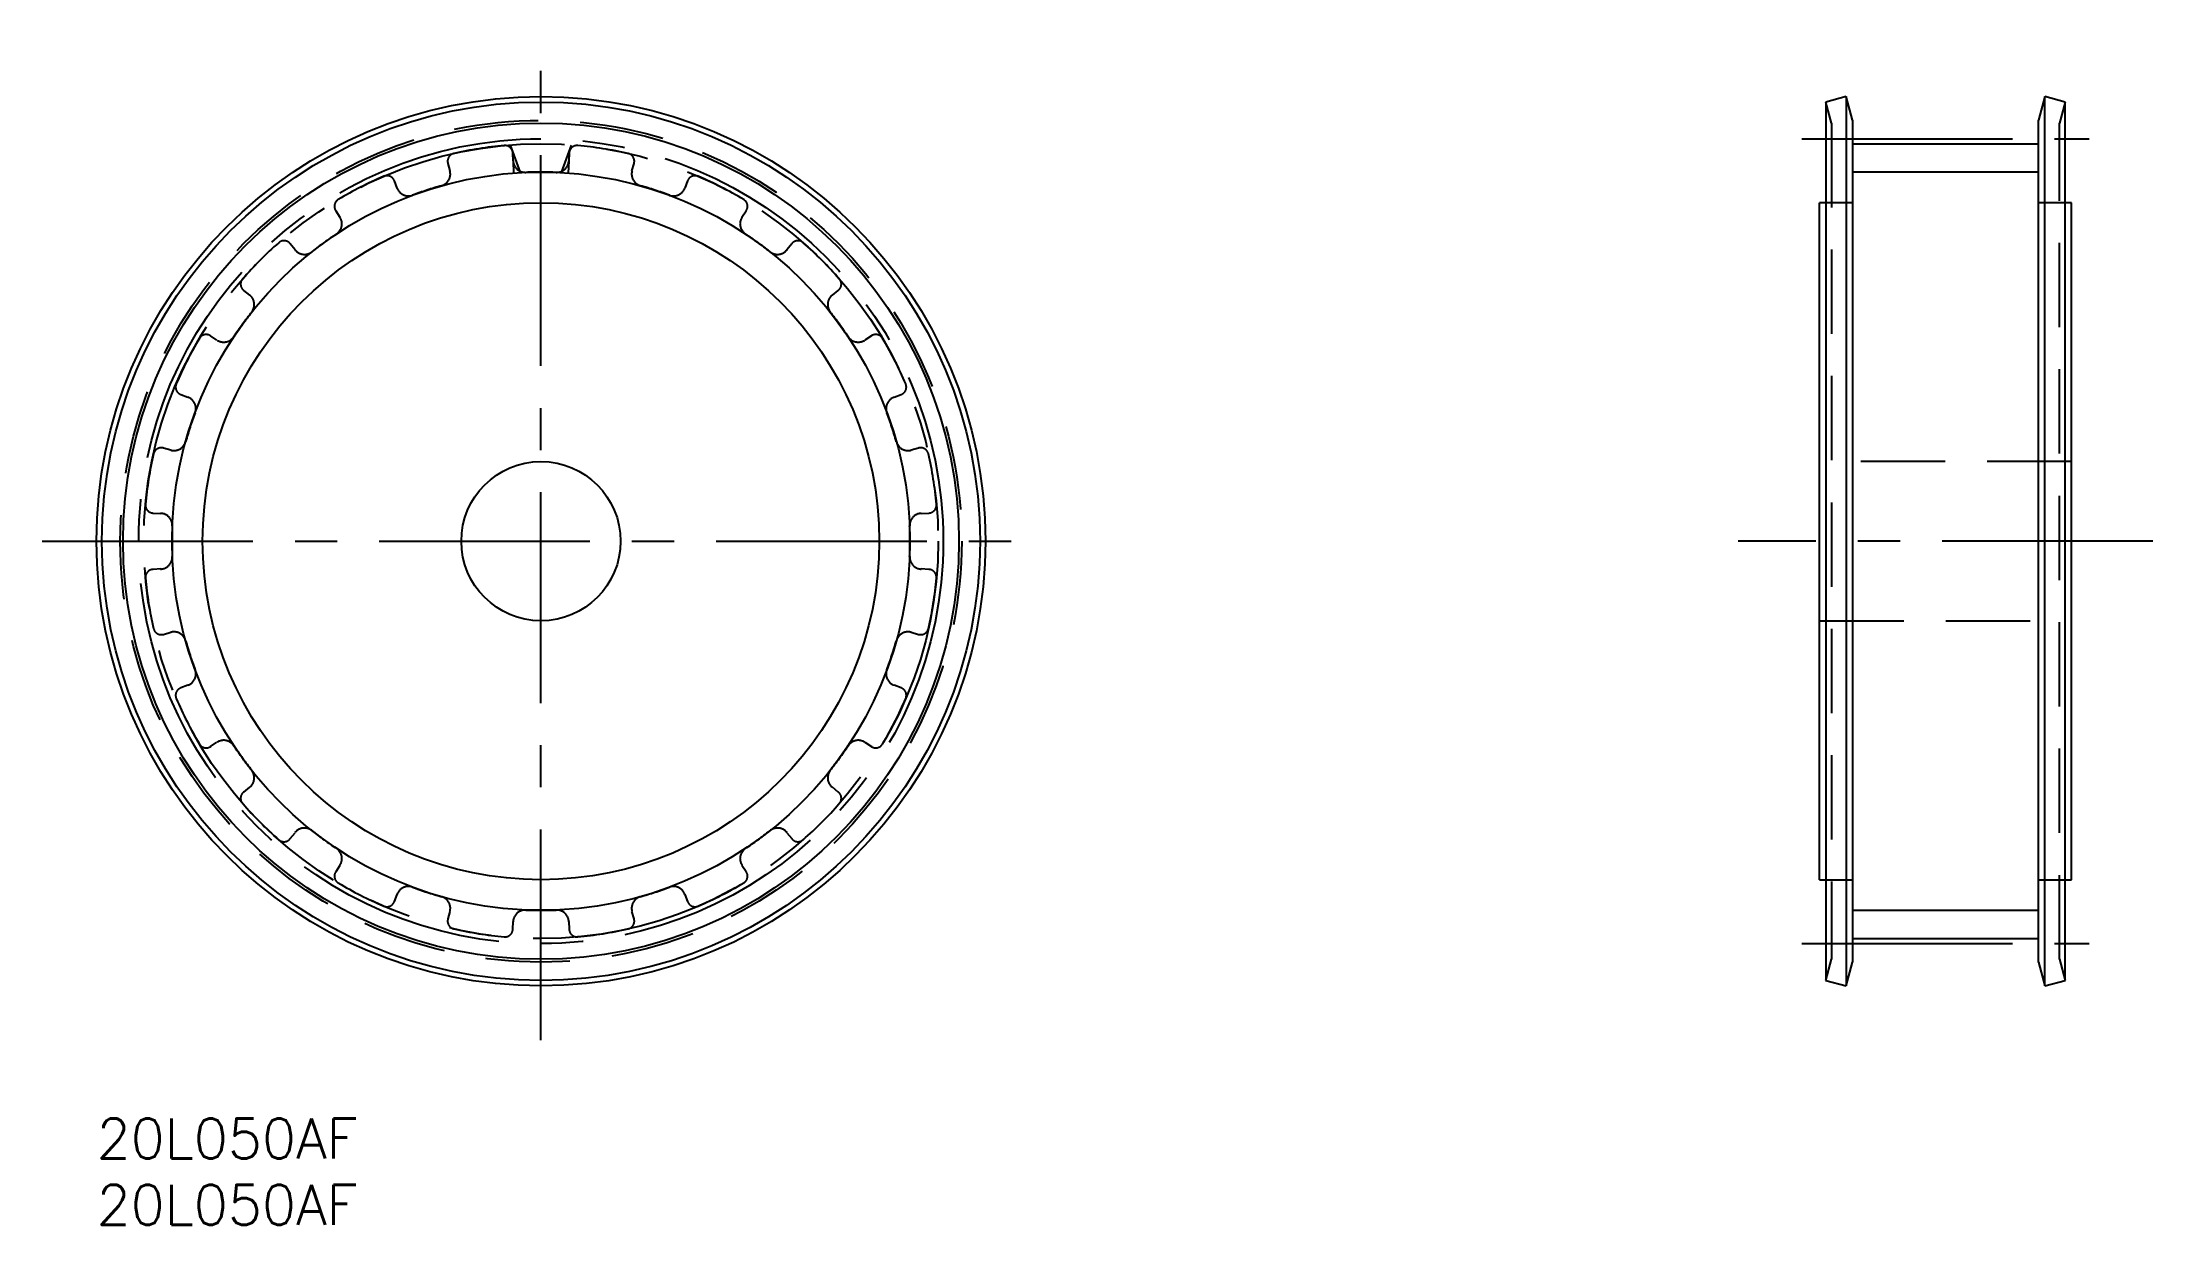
# Model space of a CAD drawing. Extents: x -4 to 155, y -8 to 81.
import ezdxf

# ---------------------------------------------------------------- set-up
doc = ezdxf.new("R2010")
doc.units = 0
doc.header["$LTSCALE"] = 0.5
for name, pattern in [('CENTER', [50.8, 31.75, -6.35, 6.35, -6.35]), ('DASHED', [19.05, 12.7, -6.35]), ('PHANTOM', [63.5, 31.75, -6.35, 6.35, -6.35, 6.35, -6.35])]:
    doc.linetypes.add(name, pattern=pattern)
for name, color, linetype in [('MSM_CENTER', 1, 'CENTER'), ('MSM_CONTINUOUS', 7, 'CONTINUOUS'), ('MSM_DASHED', 4, 'DASHED'), ('MSM_IMAGINARY', 6, 'PHANTOM'), ('MSM_NARROW', 5, 'CONTINUOUS'), ('MSM_PART_NUMBER', 7, 'CONTINUOUS')]:
    doc.layers.add(name, color=color, linetype=linetype)
doc.styles.get("Standard").update_dxf_attribs({"font": 'txt.shx', "height": 3, "bigfont": 'bigfont.shx'})

msp = doc.modelspace()

# ---------------------------------------------------------------- linework, layer by layer
at = {"layer": 'MSM_CENTER'}
for p, q in [((33.5, 5.91), (33.5, 81.09)), ((128.53, 73.82), (150.19, 73.82)), ((-4.09, 43.5), (71.09, 43.5)), ((154.99, 43.5), (123.74, 43.5)), ((128.53, 13.18), (150.19, 13.18))]:
    msp.add_line(p, q, dxfattribs=at)
msp.add_circle((33.5, 43.5), 30.32, dxfattribs=at)
at = {"layer": 'MSM_CONTINUOUS'}
for p, q in [((131.88, 77), (130.34, 76.59)), ((130.34, 76.59), (130.34, 10.41)), ((132.36, 75.21), (131.88, 77)), ((131.88, 77), (131.88, 10)), ((146.84, 77), (146.36, 75.21)), ((148.39, 76.59), (146.84, 77)), ((146.84, 10), (146.84, 77)), ((148.39, 10.41), (148.39, 76.59)), ((132.36, 75.21), (132.36, 11.79)), ((146.36, 11.79), (146.36, 75.21)), ((132.36, 73.44), (146.36, 73.44)), ((129.86, 18), (129.86, 69)), ((130.34, 69), (129.86, 69)), ((148.86, 69), (148.39, 69)), ((148.86, 18), (148.86, 69)), ((129.86, 18), (130.34, 18)), ((148.39, 18), (148.86, 18)), ((132.36, 13.56), (146.36, 13.56)), ((131.88, 10), (132.36, 11.79)), ((146.36, 11.79), (146.84, 10)), ((130.34, 10.41), (131.88, 10)), ((146.84, 10), (148.39, 10.41))]:
    msp.add_line(p, q, dxfattribs=at)
for radius in [33.5, 33.09, 31.5, 25.5, 6]:
    msp.add_circle((33.5, 43.5), radius, dxfattribs=at)
at = {"layer": 'MSM_DASHED'}
for p, q in [((130.76, 75), (130.34, 76.59)), ((148.39, 76.59), (147.96, 75)), ((130.76, 75), (130.76, 12)), ((147.96, 12), (147.96, 75)), ((26.48, 71.96), (26.64, 71.41)), ((31.41, 72.16), (31.38, 72.74)), ((35.62, 72.74), (35.59, 72.16)), ((40.36, 71.41), (40.52, 71.96)), ((22.65, 70.11), (22.45, 70.65)), ((44.55, 70.65), (44.35, 70.11)), ((132.36, 69), (130.34, 69)), ((148.39, 69), (146.36, 69)), ((18.03, 68.4), (18.35, 67.92)), ((48.65, 67.92), (48.97, 68.4)), ((14.96, 65.46), (14.6, 65.91)), ((52.4, 65.91), (52.04, 65.46)), ((11.09, 62.4), (11.54, 62.04)), ((55.46, 62.04), (55.91, 62.4)), ((9.08, 58.65), (8.6, 58.97)), ((58.4, 58.97), (57.92, 58.65)), ((6.35, 54.55), (6.89, 54.35)), ((60.11, 54.35), (60.65, 54.55)), ((5.59, 50.36), (5.04, 50.52)), ((61.96, 50.52), (61.41, 50.36)), ((148.86, 49.5), (129.86, 49.5)), ((4.26, 45.62), (4.84, 45.59)), ((62.16, 45.59), (62.74, 45.62)), ((4.84, 41.41), (4.26, 41.38)), ((62.74, 41.38), (62.16, 41.41)), ((5.04, 36.48), (5.59, 36.64)), ((61.41, 36.64), (61.96, 36.48)), ((129.86, 37.5), (148.86, 37.5)), ((6.89, 32.65), (6.35, 32.45)), ((60.65, 32.45), (60.11, 32.65)), ((8.6, 28.03), (9.08, 28.35)), ((57.92, 28.35), (58.4, 28.03)), ((11.54, 24.96), (11.09, 24.6)), ((55.91, 24.6), (55.46, 24.96)), ((14.6, 21.09), (14.96, 21.54)), ((52.04, 21.54), (52.4, 21.09)), ((18.35, 19.08), (18.03, 18.6)), ((48.97, 18.6), (48.65, 19.08)), ((130.34, 18), (132.36, 18)), ((146.36, 18), (148.39, 18)), ((22.45, 16.35), (22.65, 16.89)), ((44.35, 16.89), (44.55, 16.35)), ((26.64, 15.59), (26.48, 15.04)), ((31.38, 14.26), (31.41, 14.84)), ((35.59, 14.84), (35.62, 14.26)), ((40.52, 15.04), (40.36, 15.59)), ((130.34, 10.41), (130.76, 12)), ((147.96, 12), (148.39, 10.41))]:
    msp.add_line(p, q, dxfattribs=at)
msp.add_circle((33.5, 43.5), 31.71, dxfattribs=at)
for centre, radius, start, end in [((33.5, 43.5), 29.94, 95.3115, 102.6885), ((30.78, 72.71), 0.6, 2.1511, 95.3115), ((36.22, 72.71), 0.6, 84.6885, 177.8489), ((33.5, 43.5), 29.94, 77.3115, 84.6885), ((27.06, 72.12), 0.6, 102.6885, 195.8489), ((32.31, 72.2), 0.91, 182.1511, 272.3657), ((34.69, 72.2), 0.91, 267.6343, 357.8489), ((39.94, 72.12), 0.6, 344.1511, 77.3115), ((33.5, 43.5), 29.94, 113.3115, 120.6885), ((21.89, 70.44), 0.6, 20.1511, 113.3115), ((23.51, 70.42), 0.91, 200.1511, 290.3657), ((33.5, 43.5), 27.81, 105.6343, 110.3657), ((25.76, 71.16), 0.91, 285.6343, 15.8489), ((33.5, 43.5), 27.81, 87.5569, 92.3657), ((41.24, 71.16), 0.91, 164.1511, 254.3657), ((33.5, 43.5), 27.81, 69.6343, 74.3657), ((43.49, 70.42), 0.91, 249.6343, 339.8489), ((45.11, 70.44), 0.6, 66.6885, 159.8489), ((33.5, 43.5), 29.94, 59.3115, 66.6885), ((18.53, 68.73), 0.6, 120.6885, 213.8489), ((48.47, 68.73), 0.6, 326.1511, 59.3115), ((17.59, 67.41), 0.91, 303.6343, 33.8489), ((49.41, 67.41), 0.91, 146.1511, 236.3657), ((33.5, 43.5), 29.94, 131.3115, 138.6885), ((14.13, 65.54), 0.6, 38.1511, 131.3115), ((15.67, 66.02), 0.91, 218.1511, 308.3657), ((33.5, 43.5), 27.81, 123.6343, 128.3657), ((33.5, 43.5), 27.81, 51.6343, 56.3657), ((51.33, 66.02), 0.91, 231.6343, 321.8489), ((52.87, 65.54), 0.6, 48.6885, 141.8489), ((33.5, 43.5), 29.94, 41.3115, 48.6885), ((11.46, 62.87), 0.6, 138.6885, 231.8489), ((10.98, 61.33), 0.91, 321.6343, 51.8489), ((56.02, 61.33), 0.91, 128.1511, 218.3657), ((55.54, 62.87), 0.6, 308.1511, 41.3115), ((33.5, 43.5), 27.81, 141.6343, 146.3657), ((33.5, 43.5), 27.81, 33.6343, 38.3657), ((8.27, 58.47), 0.6, 56.1511, 149.3115), ((9.59, 59.41), 0.91, 236.1511, 326.3657), ((57.41, 59.41), 0.91, 213.6343, 303.8489), ((58.73, 58.47), 0.6, 30.6885, 123.8489), ((33.5, 43.5), 29.94, 149.3115, 156.6885), ((33.5, 43.5), 29.94, 23.3115, 30.6885), ((6.56, 55.11), 0.6, 156.6885, 249.8489), ((6.58, 53.49), 0.91, 339.6343, 69.8489), ((60.42, 53.49), 0.91, 110.1511, 200.3657), ((60.44, 55.11), 0.6, 290.1511, 23.3115), ((33.5, 43.5), 27.81, 159.6343, 164.3657), ((33.5, 43.5), 27.81, 15.6343, 20.3657), ((5.84, 51.24), 0.91, 254.1511, 344.3657), ((61.16, 51.24), 0.91, 195.6343, 285.8489), ((33.5, 43.5), 29.94, 167.3115, 174.6885), ((4.88, 49.94), 0.6, 74.1511, 167.3115), ((62.12, 49.94), 0.6, 12.6885, 105.8489), ((33.5, 43.5), 29.94, 5.3115, 12.6885), ((4.29, 46.22), 0.6, 174.6885, 267.8489), ((62.71, 46.22), 0.6, 272.1511, 5.3115), ((4.8, 44.69), 0.91, 357.6343, 87.8489), ((33.5, 43.5), 27.81, 177.6343, 182.3657), ((62.2, 44.69), 0.91, 92.1511, 182.3657), ((33.5, 43.5), 27.81, 357.6343, 2.3657), ((4.29, 40.78), 0.6, 92.1511, 185.3115), ((4.8, 42.31), 0.91, 272.1511, 2.3657), ((62.2, 42.31), 0.91, 177.6343, 267.8489), ((62.71, 40.78), 0.6, 354.6885, 87.8489), ((33.5, 43.5), 29.94, 185.3115, 192.6885), ((33.5, 43.5), 29.94, 347.3115, 354.6885), ((4.88, 37.06), 0.6, 192.6885, 285.8489), ((5.84, 35.76), 0.91, 15.6343, 105.8489), ((61.16, 35.76), 0.91, 74.1511, 164.3657), ((62.12, 37.06), 0.6, 254.1511, 347.3115), ((33.5, 43.5), 27.81, 195.6343, 200.3657), ((33.5, 43.5), 27.81, 339.6343, 344.3657), ((6.58, 33.51), 0.91, 290.1511, 20.3657), ((60.42, 33.51), 0.91, 159.6343, 249.8489), ((6.56, 31.89), 0.6, 110.1511, 203.3115), ((60.44, 31.89), 0.6, 336.6885, 69.8489), ((33.5, 43.5), 29.94, 203.3115, 210.6885), ((33.5, 43.5), 29.94, 329.3115, 336.6885), ((8.27, 28.53), 0.6, 210.6885, 303.8489), ((9.59, 27.59), 0.91, 33.6343, 123.8489), ((33.5, 43.5), 27.81, 213.6343, 218.3657), ((33.5, 43.5), 27.81, 321.6343, 326.3657), ((57.41, 27.59), 0.91, 56.1511, 146.3657), ((58.73, 28.53), 0.6, 236.1511, 329.3115), ((10.98, 25.67), 0.91, 308.1511, 38.3657), ((56.02, 25.67), 0.91, 141.6343, 231.8489), ((11.46, 24.13), 0.6, 128.1511, 221.3115), ((55.54, 24.13), 0.6, 318.6885, 51.8489), ((33.5, 43.5), 29.94, 221.3115, 228.6885), ((33.5, 43.5), 29.94, 311.3115, 318.6885), ((14.13, 21.46), 0.6, 228.6885, 321.8489), ((15.67, 20.98), 0.91, 51.6343, 141.8489), ((33.5, 43.5), 27.81, 231.6343, 236.3657), ((33.5, 43.5), 27.81, 303.6343, 308.3657), ((51.33, 20.98), 0.91, 38.1511, 128.3657), ((52.87, 21.46), 0.6, 218.1511, 311.3115), ((17.59, 19.59), 0.91, 326.1511, 56.3657), ((49.41, 19.59), 0.91, 123.6343, 213.8489), ((18.53, 18.27), 0.6, 146.1511, 239.3115), ((33.5, 43.5), 29.94, 239.3115, 246.6885), ((33.5, 43.5), 29.94, 293.3115, 300.6885), ((48.47, 18.27), 0.6, 300.6885, 33.8489), ((21.89, 16.56), 0.6, 246.6885, 339.8489), ((23.51, 16.58), 0.91, 69.6343, 159.8489), ((33.5, 43.5), 27.81, 249.6343, 254.3657), ((25.76, 15.84), 0.91, 344.1511, 74.3657), ((41.24, 15.84), 0.91, 105.6343, 195.8489), ((33.5, 43.5), 27.81, 285.6343, 290.3657), ((43.49, 16.58), 0.91, 20.1511, 110.3657), ((45.11, 16.56), 0.6, 200.1511, 293.3115), ((27.06, 14.88), 0.6, 164.1511, 257.3115), ((32.31, 14.8), 0.91, 87.6343, 177.8489), ((33.5, 43.5), 27.81, 267.6343, 272.3657), ((34.69, 14.8), 0.91, 2.1511, 92.3657), ((39.94, 14.88), 0.6, 282.6885, 15.8489), ((33.5, 43.5), 29.94, 257.3115, 264.6885), ((30.78, 14.29), 0.6, 264.6885, 357.8489), ((36.22, 14.29), 0.6, 182.1511, 275.3115), ((33.5, 43.5), 29.94, 275.3115, 282.6885)]:
    msp.add_arc(centre, radius, start, end, dxfattribs=at)
at = {"layer": 'MSM_IMAGINARY'}
msp.add_circle((33.5, 43.5), 29.94, dxfattribs=at)
at = {"layer": 'MSM_NARROW'}
for p, q in [((31.95, 71.27), (31.19, 73.35)), ((35.05, 71.27), (35.81, 73.35)), ((31.41, 72.16), (31.44, 71.23)), ((35.59, 72.16), (35.56, 71.23)), ((146.36, 71.31), (132.36, 71.31)), ((132.36, 15.69), (146.36, 15.69))]:
    msp.add_line(p, q, dxfattribs=at)
msp.add_circle((33.5, 43.5), 27.81, dxfattribs=at)

# ---------------------------------------------------------------- texts
at = {"layer": 'MSM_PART_NUMBER'}
for p in [(0, -3), (0, -8)]:
    msp.add_text('20L050AF', height=3, dxfattribs=at).set_placement(p)

doc.saveas('drawing.dxf')
